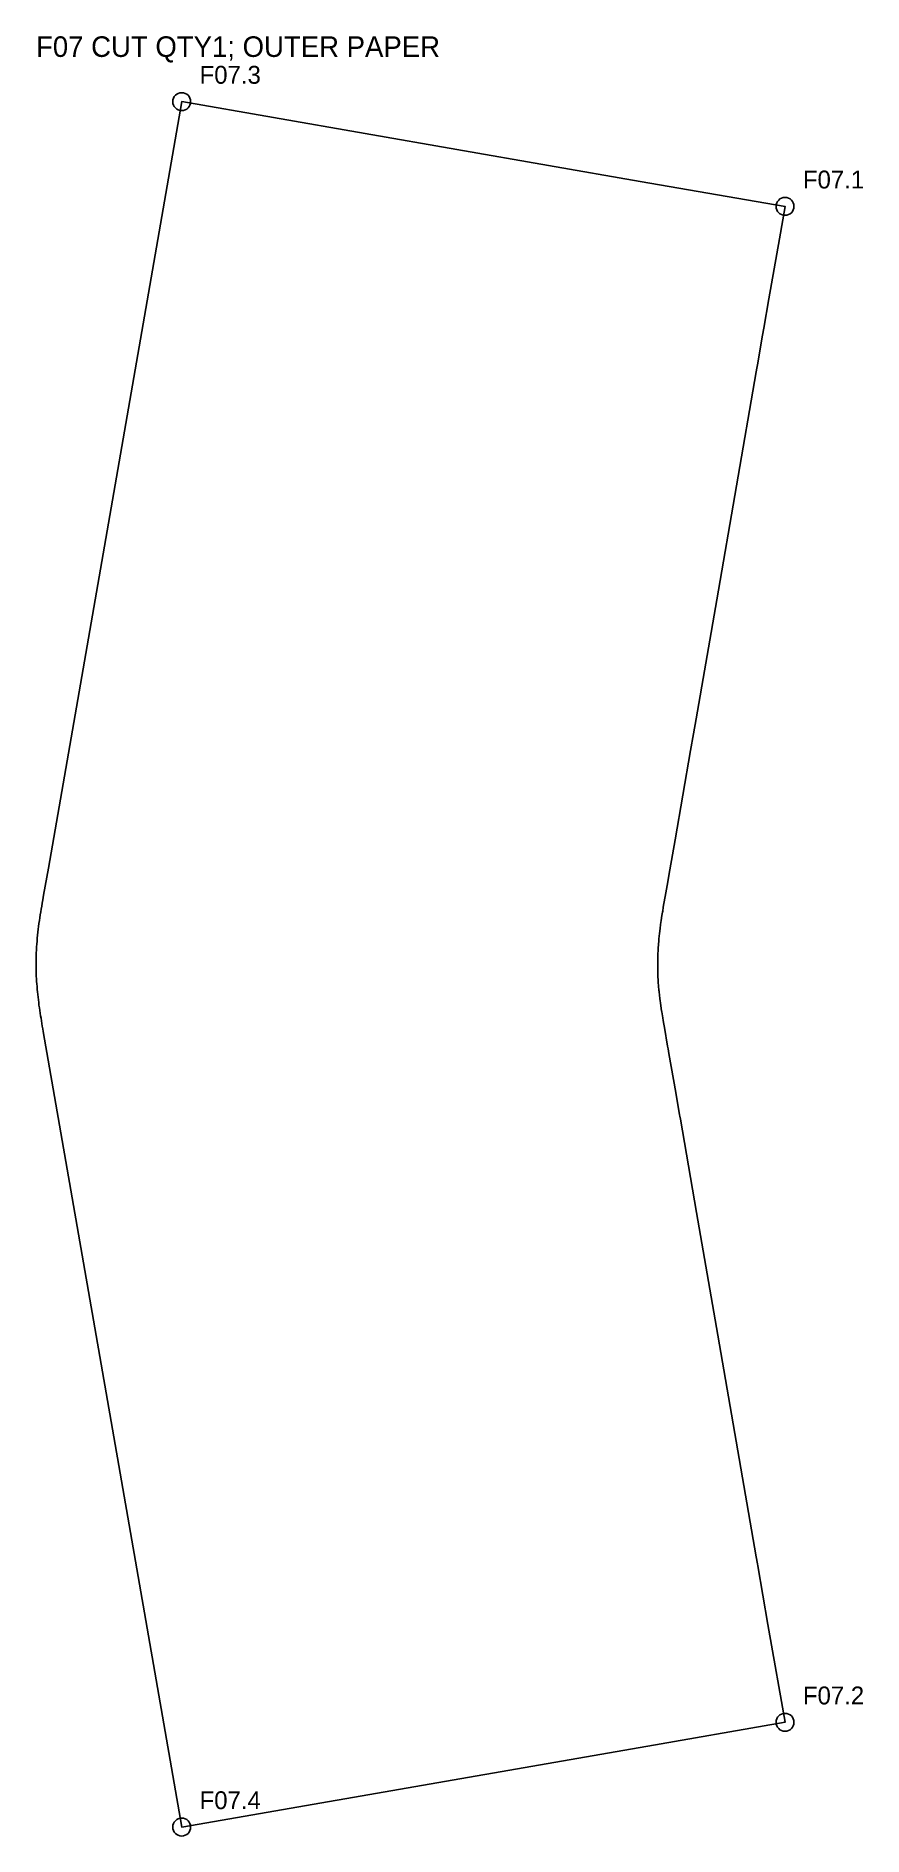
# Model space of a CAD drawing. Header units: millimetres. Extents: x 5 to 97, y 4 to 205.
import ezdxf

# ---------------------------------------------------------------- set-up
doc = ezdxf.new("R2010")
doc.units = ezdxf.units.MM
for name, color, linetype in [('CUT', 7, 'Continuous'), ('LABEL', 3, 'Continuous'), ('REFERENCE', 5, 'Continuous')]:
    doc.layers.add(name, color=color, linetype=linetype)

msp = doc.modelspace()

# ---------------------------------------------------------------- linework, layer by layer
at = {"layer": 'CUT'}
msp.add_lwpolyline([(88.02, 182.54), (88.65, 186.18), (72.49, 188.98), (21.27, 197.89), (6.38, 112.21), (5.85, 109.19), (5.8, 108.92), (5.75, 108.64), (5.69, 108.27), (5.63, 107.95), (5.58, 107.63), (5.53, 107.31), (5.48, 106.98), (5.43, 106.66), (5.38, 106.34), (5.33, 106.01), (5.29, 105.69), (5.25, 105.36), (5.21, 105.04), (5.18, 104.7), (5.14, 104.36), (5.11, 104.01), (5.09, 103.73), (5.06, 103.37), (5.04, 103.05), (5.03, 102.69), (5.01, 102.32), (5, 101.96), (5, 101.63), (5, 101.33), (5, 101.03), (5.01, 100.73), (5.02, 100.44), (5.03, 100.14), (5.04, 99.84), (5.06, 99.54), (5.08, 99.25), (5.11, 98.95), (5.13, 98.65), (5.16, 98.36), (5.19, 98.06), (5.22, 97.77), (5.26, 97.47), (5.3, 97.18), (5.33, 96.88), (5.38, 96.59), (5.42, 96.29), (5.46, 96), (5.51, 95.7), (5.56, 95.41), (5.6, 95.12), (5.65, 94.82), (5.7, 94.53), (5.75, 94.24), (5.81, 93.94), (13.54, 49.47), (21.27, 5), (72.49, 13.91), (88.65, 16.71), (86.86, 27.01), (86.75, 27.63), (85.61, 34.22), (85.58, 34.42), (85.44, 35.22), (81.14, 59.98), (78.76, 73.72), (76.96, 84.13), (76.9, 84.47), (76.87, 84.64), (76.44, 87.1), (75.68, 91.47), (75.59, 91.99), (75.54, 92.3), (75.18, 94.37), (75.11, 94.77), (75.04, 95.15), (74.99, 95.47), (74.88, 96.14), (74.88, 96.17), (74.87, 96.22), (74.74, 97.13), (74.7, 97.38), (74.68, 97.61), (74.59, 98.39), (74.58, 98.45), (74.57, 98.51), (74.57, 98.52), (74.57, 98.56), (74.5, 99.44), (74.49, 99.63), (74.48, 99.75), (74.46, 100), (74.46, 100.01), (74.46, 100.16), (74.45, 100.17), (74.45, 100.26), (74.44, 100.52), (74.43, 100.77), (74.43, 100.99), (74.43, 101.13), (74.43, 101.45), (74.43, 101.49), (74.45, 102.49), (74.47, 103.09), (74.48, 103.14), (74.48, 103.25), (74.55, 104.07), (74.57, 104.31), (74.63, 104.88), (74.7, 105.45), (74.76, 105.89), (74.82, 106.35), (74.91, 106.9), (74.96, 107.26), (74.99, 107.39), (75.06, 107.84), (75.24, 108.86), (75.27, 109.04), (75.48, 110.26), (75.78, 112.02), (76.37, 115.36), (78.1, 125.34), (78.42, 127.21), (78.71, 128.88), (81.02, 142.18), (85.44, 167.68), (85.51, 168.08), (85.58, 168.47), (86.15, 171.77), (86.29, 172.56), (86.86, 175.86)], close=True, dxfattribs=at)
at = {"layer": 'REFERENCE'}
for centre in [(21.27, 197.89), (88.65, 186.18), (88.65, 16.71), (21.27, 5)]:
    msp.add_circle(centre, 1, dxfattribs=at)

# ---------------------------------------------------------------- texts
at = {"layer": 'LABEL'}
msp.add_text('F07 CUT QTY1; OUTER PAPER', height=2.3, dxfattribs=at).set_placement((5, 202.89))
at = {"layer": 'REFERENCE'}
for s, p in [('F07.3', (23.27, 199.89)), ('F07.1', (90.65, 188.18)), ('F07.2', (90.65, 18.71)), ('F07.4', (23.27, 7))]:
    msp.add_text(s, height=2, dxfattribs=at).set_placement(p)

doc.saveas('drawing.dxf')
